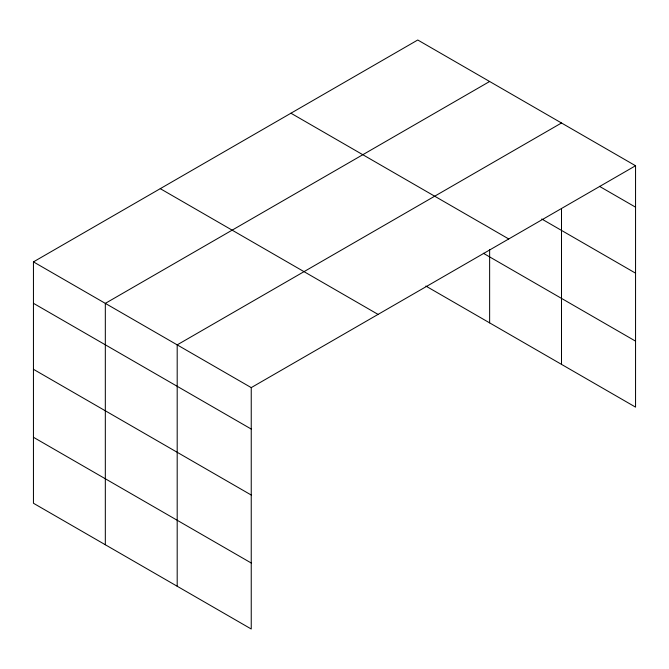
<?xml version="1.0" encoding="UTF-8"?>
<svg xmlns="http://www.w3.org/2000/svg" width="669" height="669" viewBox="0 0 669 669"><rect width="100%" height="100%" fill="white"/><g stroke="black" fill="none" stroke-linecap="round" stroke-linejoin="round"><path stroke-width="1" d="M33.45 261.88L251.243 387.619L251.243 629.002L33.45 503.255L33.45 261.88L417.757 39.998L635.55 165.745L635.55 407.12L425.844 286.048M489.633 81.493L105.326 303.375L105.326 544.75M561.5 122.987L177.193 344.87L177.193 586.245M251.243 387.619L635.55 165.745M599.432 186.317L635.55 207.173M541.739 218.997L635.55 273.161M290.94 113.22L508.733 238.958M483.336 253.258L635.55 341.14M160.267 188.658L378.06 314.397M33.45 303.308L251.243 429.055M33.45 369.296L251.243 495.035M33.45 437.275L251.243 563.014M561.5 208.753L561.5 364.371M489.633 249.679L489.633 322.876"/></g></svg>
